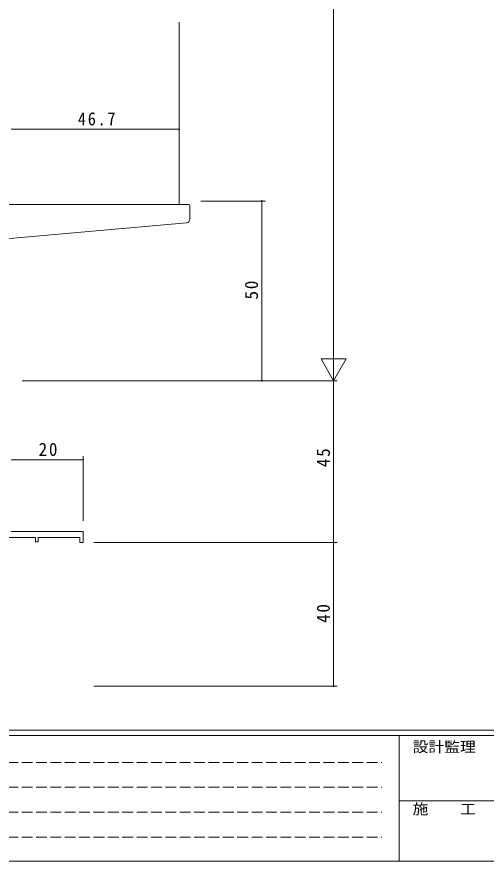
# Model space of a CAD drawing. Units: millimetres on the paper. Extents: x -420 to 373, y -297 to 267.
# Drawn here: x -266.4 to -135.9, y -297 to -62.1 of the extents above; entities that cross this region are included whole.
import ezdxf
from ezdxf.enums import TextEntityAlignment as Align

# ---------------------------------------------------------------- set-up
doc = ezdxf.new("R2010")
doc.units = ezdxf.units.MM
doc.linetypes.add('DASHED3', pattern=[4, 3, -1])
for name, color, linetype, lineweight in [('0-1_YKK_ZWAK', 7, 'Continuous', 9), ('0-3_YKK_12', 2, 'Continuous', 9), ('0-4_YKK_D', 6, 'Continuous', 9), ('0-6_YKK_13', 4, 'Continuous', 9), ('0-7_YKK_11', 7, 'Continuous', 9)]:
    doc.layers.add(name, color=color, linetype=linetype, lineweight=lineweight)
doc.styles.add('ＭＳ ゴシック', font='')
doc.styles.get('ＭＳ ゴシック').set_extended_font_data('MS Gothic')

msp = doc.modelspace()

# ---------------------------------------------------------------- linework, layer by layer
at = {"layer": '0-1_YKK_ZWAK'}
for p, q in [((352.3, -260.6), (-417.7, -260.6)), ((314.5, -262), (-417.7, -262)), ((-160.1, -262), (-160.1, -297)), ((-160.1, -280.199), (-31.3, -280.199)), ((-417.7, -297), (314.5, -297))]:
    msp.add_line(p, q, dxfattribs=at)
at = {"layer": '0-1_YKK_ZWAK', "linetype": 'DASHED3'}
for p, q in [((-413.101, -269.512), (-164.909, -269.512)), ((-413.101, -276.441), (-164.909, -276.441)), ((-413.101, -283.37), (-164.909, -283.37)), ((-413.101, -290.298), (-164.909, -290.298))]:
    msp.add_line(p, q, dxfattribs=at)
at = {"layer": '0-3_YKK_12'}
msp.add_line((-221.289, -63.552), (-221.289, -114.305), dxfattribs=at)
at = {"layer": '0-4_YKK_D'}
for p, q in [((-178.289, 179.698), (-178.289, -156.302)), ((-267.989, -93.302), (-221.289, -93.302)), ((-215.289, -113.302), (-197.289, -113.302)), ((-198.289, -163.302), (-198.289, -113.302)), ((-178.289, -163.302), (-178.289, -151.177)), ((-178.289, -163.302), (-181.789, -157.239)), ((-174.789, -157.239), (-181.789, -157.239)), ((-178.289, -163.302), (-174.789, -157.239)), ((-264.989, -163.302), (-177.289, -163.302)), ((-244.989, -163.302), (-177.289, -163.302)), ((-215.289, -163.302), (-197.289, -163.302)), ((-178.289, -163.302), (-178.289, -208.302)), ((-267.989, -185.302), (-247.989, -185.302)), ((-247.989, -202.302), (-247.989, -184.302)), ((-244.989, -208.302), (-177.289, -208.302)), ((-244.989, -208.302), (-177.289, -208.302)), ((-178.289, -208.302), (-178.289, -248.302)), ((-244.989, -248.302), (-177.289, -248.302))]:
    msp.add_line(p, q, dxfattribs=at)
for centre, start, end in [((-221.289, -93.302), 0, 180), ((-221.289, -93.302), 180, 0), ((-198.289, -113.302), 90, 270), ((-198.289, -113.302), 270, 90), ((-198.289, -163.302), 90, 270), ((-198.289, -163.302), 270, 90), ((-247.989, -185.302), 0, 180), ((-247.989, -185.302), 180, 0), ((-178.289, -208.302), 90, 270), ((-178.289, -208.302), 90, 270), ((-178.289, -208.302), 270, 90), ((-178.289, -208.302), 270, 90), ((-178.289, -248.302), 90, 270), ((-178.289, -248.302), 270, 90)]:
    msp.add_arc(centre, 0.106, start, end, dxfattribs=at)
at = {"layer": '0-6_YKK_13'}
for p, q in [((-275.789, -114.305), (-221.289, -114.305)), ((-218.589, -114.305), (-221.289, -114.305)), ((-218.289, -118.388), (-218.289, -114.605)), ((-271.663, -123.974), (-219.202, -119.385))]:
    msp.add_line(p, q, dxfattribs=at)
for centre, radius, start, end in [((-218.589, -114.605), 0.3, 0, 90), ((-219.289, -118.388), 1, 275, 0)]:
    msp.add_arc(centre, radius, start, end, dxfattribs=at)
at = {"layer": '0-7_YKK_11'}
msp.add_lwpolyline([(-290.851, -202.84), (-290.342, -202.856), (-287.989, -206.932), (-287.989, -208.302), (-286.359, -208.302), (-286.359, -206.932), (-261.289, -206.932), (-261.289, -208.102), (-260.489, -208.102), (-260.489, -206.932), (-248.889, -206.932), (-248.889, -208.302), (-247.989, -208.302), (-247.989, -205.302), (-267.989, -205.302)], dxfattribs=at)

# ---------------------------------------------------------------- texts
at = {"layer": '0-1_YKK_ZWAK', "style": 'ＭＳ ゴシック', "width": 1.1}
for s, p in [('設計監理', (-156.331, -267.533)), ('施\u3000\u3000工', (-156.331, -284.854))]:
    msp.add_text(s, height=2.933, dxfattribs=at).set_placement(p, align=Align.BOTTOM_LEFT)
at = {"layer": '0-4_YKK_D', "color": 3, "char_height": 3.666, "attachment_point": 7, "style": 'ＭＳ ゴシック'}
for s, insert in [('\\T1.22;\\W0.9;46.7', (-249.439, -92.302)), ('\\T1.21;\\W0.95;20', (-260.389, -184.302))]:
    msp.add_mtext(s, dxfattribs=dict(at, insert=insert))
at = {"layer": '0-4_YKK_D', "color": 3, "char_height": 3.666, "attachment_point": 7, "rotation": 90, "style": 'ＭＳ ゴシック'}
for s, insert in [('\\T1.21;\\W0.95;50', (-199.289, -140.702)), ('\\T1.21;\\W0.95;45', (-179.289, -187.352)), ('\\T1.21;\\W0.95;40', (-179.289, -230.702))]:
    msp.add_mtext(s, dxfattribs=dict(at, insert=insert))

doc.saveas('drawing.dxf')
